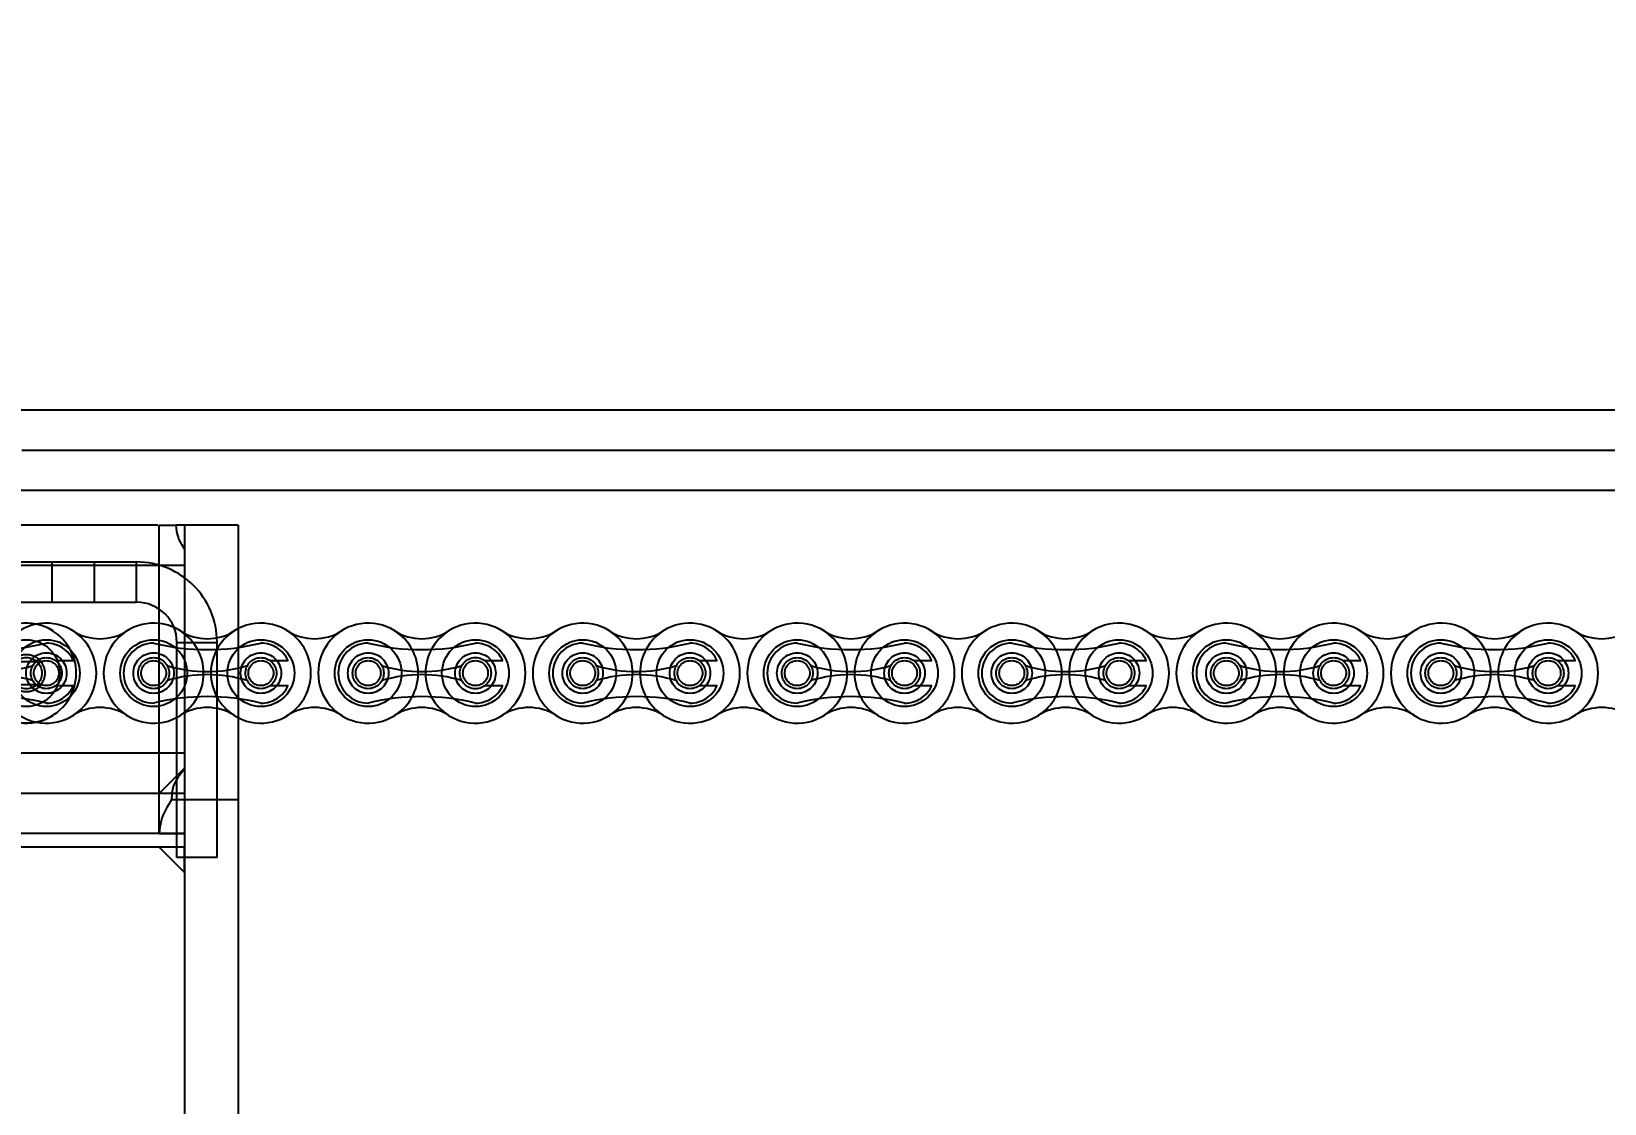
# Model space of a CAD drawing. Header units: metres. Extents: x 0 to 63075, y 0 to 44550.
# Drawn here: x 36525.3 to 36711.6, y 35184.2 to 35311.1 of the extents above; entities that cross this region are included whole.
import ezdxf

# ---------------------------------------------------------------- set-up
doc = ezdxf.new("R2010")
doc.units = ezdxf.units.M
doc.header["$LTSCALE"] = 75
doc.linetypes.add('DASHDOT', pattern=[25.4, 12.7, -6.35, 0, -6.35])
doc.linetypes.add('HIDDEN2', pattern=[4.7625, 3.175, -1.5875])
for name, color, linetype in [('SDM', 7, 'Continuous'), ('SFU', 3, 'DASHDOT'), ('SL4', 4, 'Continuous'), ('ST1', 7, 'HIDDEN2')]:
    doc.layers.add(name, color=color, linetype=linetype)
doc.styles.add('ROMANS', font='ROMANS.SHX')
doc.dimstyles.new('75___1-75', dxfattribs={"dimscale": 75, "dimtxt": 2.5, "dimasz": 2, "dimexe": 1.5, "dimexo": 1, "dimgap": 0.5, "dimtad": 1, "dimdec": 0, "dimzin": 12, "dimtxsty": 'ROMANS', "dimcen": 0, "dimclrd": 256, "dimclre": 256, "dimclrt": 3, "dimazin": 3, "dimtfac": 1, "dimtdec": 0, "dimtmove": 0, "dimatfit": 0, "dimfxl": 1, "dimlwd": -1, "dimlwe": -1, "dimarcsym": 0})

# ---------------------------------------------------------------- blocks, each defined once
blk = doc.blocks.new('*D29')
at = {"layer": 'Defpoints', "color": 0, "transparency": 16777216}
for p in [(36162.25, 35690.52), (36162.25, 35271.03), (39506.75, 35271.03)]:
    blk.add_point(p, dxfattribs=at)
at = {"layer": 'SDM', "transparency": 16777216}
for p, q in [((36162.25, 35346.03), (36162.25, 35803.02)), ((39506.75, 35346.03), (39506.75, 35803.02)), ((39356.75, 35690.52), (36312.25, 35690.52))]:
    blk.add_line(p, q, dxfattribs=at)
for points in [[(36312.25, 35715.52), (36312.25, 35665.52), (36162.25, 35690.52)], [(39356.75, 35715.52), (39356.75, 35665.52), (39506.75, 35690.52)]]:
    blk.add_solid(points, dxfattribs=at)
at = {"layer": 'SDM', "color": 3, "transparency": 16777216, "insert": (37834.5, 35821.77), "char_height": 187.5, "attachment_point": 5, "style": 'ROMANS'}
blk.add_mtext('3345', dxfattribs=at)
blk = doc.blocks.new('A$Cf5e9a517')
at = {"layer": 'SFU'}
for p, q in [((257.81, 1682.35), (365.53, 1682.35)), ((365.53, 1677.59), (365.53, 1682.35)), ((365.53, 1682.35), (370.53, 1682.35)), ((370.53, 1677.59), (370.53, 1682.35)), ((370.53, 1682.35), (375.53, 1682.35)), ((375.53, 1677.59), (375.53, 1682.35)), ((257.81, 1677.59), (365.53, 1677.59)), ((365.53, 1677.59), (370.53, 1677.59)), ((370.53, 1677.59), (375.53, 1677.59)), ((380.29, 1672.83), (385.05, 1672.83)), ((380.29, 1647.35), (380.29, 1672.83)), ((385.05, 1647.35), (385.05, 1672.83)), ((364.25, 1670.52), (364.07, 1670.73)), ((364.25, 1670.52), (360.69, 1670.52)), ((360.69, 1667.85), (364.25, 1667.85)), ((385.05, 1647.35), (380.29, 1647.35))]:
    blk.add_line(p, q, dxfattribs=at)
for radius in [3.96, 1.85]:
    blk.add_circle((362.47, 1669.19), radius, dxfattribs=at)
for centre, radius, start, end in [((375.53, 1672.83), 9.52, 0, 90), ((375.53, 1672.83), 4.76, 0, 90), ((362.47, 1669.19), 5.92, 57.5667, 302.4333), ((362.47, 1669.19), 5.9, 243.6408, 90), ((362.47, 1669.19), 2.22, 323.1301, 36.8699)]:
    blk.add_arc(centre, radius, start, end, dxfattribs=at)
for points in [[(360.69, 1670.52), (360.8, 1670.65), (361.02, 1670.91), (361.46, 1671.19), (361.95, 1671.37), (362.47, 1671.44), (362.99, 1671.37), (363.48, 1671.19), (363.92, 1670.91), (364.14, 1670.65), (364.25, 1670.52)], [(364.25, 1667.85), (364.14, 1667.73), (363.92, 1667.47), (363.48, 1667.19), (362.99, 1667.01), (362.47, 1666.94), (361.95, 1667.01), (361.46, 1667.19), (361.02, 1667.47), (360.8, 1667.73), (360.69, 1667.85)]]:
    blk.add_open_spline(points, degree=3, knots=[0, 0, 0, 0, 0.130043, 0.255982, 0.379107, 0.5, 0.620893, 0.744018, 0.869957, 1, 1, 1, 1], dxfattribs=at)
at = {"layer": 'SL4'}
for p, q in [((288.54, 1700.35), (1004.76, 1700.35)), ((1004.76, 1690.82), (300.39, 1690.82)), ((378.02, 1686.7), (304.71, 1686.7)), ((378.19, 1681.94), (378.19, 1686.7)), ((381.19, 1686.7), (380.16, 1686.7)), ((381.19, 1686.7), (381.19, 1683.88)), ((387.54, 1686.7), (381.19, 1686.7)), ((381.19, 1686.7), (381.19, 1654.2)), ((387.54, 1686.7), (387.54, 1654.2)), ((378.19, 1681.94), (309.22, 1681.94)), ((381.19, 1681.94), (378.19, 1681.94)), ((378.19, 1659.71), (378.19, 1681.94)), ((378.19, 1659.71), (326.19, 1659.71)), ((378.19, 1654.95), (378.19, 1659.71)), ((381.19, 1659.71), (378.19, 1659.71)), ((378.19, 1654.95), (381.19, 1657.95)), ((381.19, 1657.86), (381.19, 1654.2)), ((378.19, 1654.95), (327.73, 1654.95)), ((378.19, 1650.19), (378.19, 1654.95)), ((381.19, 1654.2), (379.66, 1654.2)), ((381.19, 1654.2), (381.19, 1650.19)), ((387.54, 1654.2), (381.19, 1654.2)), ((381.19, 1654.2), (381.19, 1542.5)), ((387.54, 1654.2), (387.54, 1542.5)), ((381.19, 1650.19), (330.02, 1650.19)), ((378.19, 1650.19), (381.19, 1650.19)), ((381.19, 1650.19), (381.19, 1648.6)), ((381.19, 1648.6), (330.74, 1648.6)), ((378.19, 1648.6), (381.19, 1645.6)), ((381.19, 1648.6), (378.19, 1648.6)), ((381.19, 1645.6), (381.19, 1648.6))]:
    blk.add_line(p, q, dxfattribs=at)
for points, knots in [([(378.19, 1686.7), (378.26, 1686.7), (378.39, 1686.7), (379.19, 1686.7), (379.84, 1686.7), (380.16, 1686.7)], [0, 0, 0, 0, 0.331384, 0.661532, 1, 1, 1, 1]), ([(380.16, 1686.7), (380.21, 1686.22), (380.32, 1685.24), (380.9, 1684.34), (381.19, 1683.88)], [0, 0, 0, 0, 0.485291, 1, 1, 1, 1]), ([(381.19, 1657.86), (380.65, 1657.18), (379.75, 1656.03), (379.68, 1654.73), (379.66, 1654.2)], [0, 0, 0, 0, 0.595978, 1, 1, 1, 1]), ([(379.66, 1654.2), (379.16, 1653.39), (378.39, 1652.14), (378.25, 1650.7), (378.19, 1650.19)], [0, 0, 0, 0, 0.648144, 1, 1, 1, 1])]:
    blk.add_open_spline(points, degree=3, knots=knots, dxfattribs=at)
at = {"layer": 'ST1'}
for p, q in [((4.76, 1695.59), (1004.76, 1695.59)), ((1004.76, 1690.82), (4.76, 1690.82)), ((381.19, 1681.94), (86.44, 1681.94)), ((381.19, 1681.94), (378.19, 1681.94)), ((365.94, 1670.67), (368.07, 1670.67)), ((391.34, 1670.67), (393.47, 1670.67)), ((416.74, 1670.67), (418.87, 1670.67)), ((442.14, 1670.67), (444.27, 1670.67)), ((467.54, 1670.67), (469.67, 1670.67)), ((492.94, 1670.67), (495.07, 1670.67)), ((518.34, 1670.67), (520.47, 1670.67)), ((543.74, 1670.67), (545.87, 1670.67)), ((365.94, 1667.71), (368.07, 1667.71)), ((391.34, 1667.71), (393.47, 1667.71)), ((416.74, 1667.71), (418.87, 1667.71)), ((442.14, 1667.71), (444.27, 1667.71)), ((467.54, 1667.71), (469.67, 1667.71)), ((492.94, 1667.71), (495.07, 1667.71)), ((518.34, 1667.71), (520.47, 1667.71)), ((543.74, 1667.71), (545.87, 1667.71)), ((381.19, 1659.71), (81.19, 1659.71)), ((381.19, 1659.71), (378.19, 1659.71)), ((381.19, 1654.95), (378.19, 1654.95)), ((378.19, 1650.19), (91.19, 1650.19))]:
    blk.add_line(p, q, dxfattribs=at)
for centre, radius in [((364.84, 1669.19), 3.96), ((377.54, 1669.19), 3.96), ((390.24, 1669.19), 3.96), ((402.94, 1669.19), 3.96), ((415.64, 1669.19), 3.96), ((428.34, 1669.19), 3.96), ((441.04, 1669.19), 3.96), ((453.74, 1669.19), 3.96), ((466.44, 1669.19), 3.96), ((479.14, 1669.19), 3.96), ((491.84, 1669.19), 3.96), ((504.54, 1669.19), 3.96), ((517.24, 1669.19), 3.96), ((529.94, 1669.19), 3.96), ((542.64, 1669.19), 3.96), ((364.84, 1669.19), 2.4), ((364.84, 1669.19), 1.84), ((364.84, 1669.19), 1.48), ((377.54, 1669.19), 2.4), ((377.54, 1669.19), 1.84), ((377.54, 1669.19), 1.48), ((390.24, 1669.19), 2.4), ((390.24, 1669.19), 1.84), ((390.24, 1669.19), 1.48), ((402.94, 1669.19), 2.4), ((402.94, 1669.19), 1.84), ((402.94, 1669.19), 1.48), ((415.64, 1669.19), 2.4), ((415.64, 1669.19), 1.85), ((415.64, 1669.19), 1.48), ((428.34, 1669.19), 2.4), ((428.34, 1669.19), 1.84), ((428.34, 1669.19), 1.48), ((441.04, 1669.19), 2.4), ((441.04, 1669.19), 1.84), ((441.04, 1669.19), 1.48), ((453.74, 1669.19), 2.4), ((453.74, 1669.19), 1.84), ((453.74, 1669.19), 1.48), ((466.44, 1669.19), 2.4), ((466.44, 1669.19), 1.84), ((466.44, 1669.19), 1.48), ((479.14, 1669.19), 2.4), ((479.14, 1669.19), 1.84), ((479.14, 1669.19), 1.48), ((491.84, 1669.19), 2.4), ((491.84, 1669.19), 1.84), ((491.84, 1669.19), 1.48), ((504.54, 1669.19), 2.4), ((504.54, 1669.19), 1.84), ((504.54, 1669.19), 1.48), ((517.24, 1669.19), 2.4), ((517.24, 1669.19), 1.84), ((517.24, 1669.19), 1.48), ((529.94, 1669.19), 2.4), ((529.94, 1669.19), 1.84), ((529.94, 1669.19), 1.48), ((542.64, 1669.19), 2.4), ((542.64, 1669.19), 1.84), ((542.64, 1669.19), 1.48)]:
    blk.add_circle(centre, radius, dxfattribs=at)
for centre, radius, start, end in [((364.84, 1669.19), 5.92, 237.5667, 122.4333), ((377.54, 1669.19), 5.92, 57.5667, 302.4333), ((390.24, 1669.19), 5.92, 237.5667, 122.4333), ((402.94, 1669.19), 5.92, 57.5667, 302.4333), ((415.64, 1669.19), 5.92, 237.5667, 122.4333), ((428.34, 1669.19), 5.92, 57.5667, 302.4333), ((441.04, 1669.19), 5.92, 237.5667, 122.4333), ((453.74, 1669.19), 5.92, 57.5667, 302.4333), ((466.44, 1669.19), 5.92, 237.5667, 122.4333), ((479.14, 1669.19), 5.92, 57.5667, 302.4333), ((491.84, 1669.19), 5.92, 237.5667, 122.4333), ((504.54, 1669.19), 5.92, 57.5667, 302.4333), ((517.24, 1669.19), 5.92, 237.5667, 122.4333), ((529.94, 1669.19), 5.92, 57.5667, 302.4333), ((542.64, 1669.19), 5.92, 237.5667, 122.4333), ((358.49, 1698.29), 26.32, 256.0401, 283.9599), ((364.84, 1669.19), 3.55, 24.5534, 90), ((371.19, 1679.18), 5.92, 237.5667, 302.4333), ((377.54, 1669.19), 3.55, 90, 270), ((383.89, 1698.29), 26.32, 256.0401, 283.9599), ((383.89, 1679.18), 5.92, 237.5667, 302.4333), ((377.54, 1669.19), 5.92, 302.4333, 57.5667), ((390.24, 1669.19), 5.92, 122.4333, 237.5667), ((390.24, 1669.19), 3.55, 24.5534, 90), ((396.59, 1679.18), 5.92, 237.5667, 302.4333), ((402.94, 1669.19), 3.55, 90, 270), ((409.29, 1698.29), 26.32, 256.0401, 283.9599), ((409.29, 1679.18), 5.92, 237.5667, 302.4333), ((402.94, 1669.19), 5.92, 302.4333, 57.5667), ((415.64, 1669.19), 5.92, 122.4333, 237.5667), ((415.64, 1669.19), 3.55, 24.5534, 90), ((421.99, 1679.18), 5.92, 237.5667, 302.4333), ((428.34, 1669.19), 3.55, 90, 270), ((434.69, 1698.29), 26.32, 256.0401, 283.9599), ((434.69, 1679.18), 5.92, 237.5667, 302.4333), ((428.34, 1669.19), 5.92, 302.4333, 57.5667), ((441.04, 1669.19), 5.92, 122.4333, 237.5667), ((441.04, 1669.19), 3.55, 24.5534, 90), ((447.39, 1679.18), 5.92, 237.5667, 302.4333), ((453.74, 1669.19), 3.55, 90, 270), ((460.09, 1698.29), 26.32, 256.0401, 283.9599), ((460.09, 1679.18), 5.92, 237.5667, 302.4333), ((453.74, 1669.19), 5.92, 302.4333, 57.5667), ((466.44, 1669.19), 5.92, 122.4333, 237.5667), ((466.44, 1669.19), 3.55, 24.5534, 90), ((472.79, 1679.18), 5.92, 237.5667, 302.4333), ((479.14, 1669.19), 3.55, 90, 270), ((485.49, 1698.29), 26.32, 256.0401, 283.9599), ((485.49, 1679.18), 5.92, 237.5667, 302.4333), ((479.14, 1669.19), 5.92, 302.4333, 57.5667), ((491.84, 1669.19), 5.92, 122.4333, 237.5667), ((491.84, 1669.19), 3.55, 24.5534, 90), ((498.19, 1679.18), 5.92, 237.5667, 302.4333), ((504.54, 1669.19), 3.55, 90, 270), ((510.89, 1698.29), 26.32, 256.0401, 283.9599), ((510.89, 1679.18), 5.92, 237.5667, 302.4333), ((504.54, 1669.19), 5.92, 302.4333, 57.5667), ((517.24, 1669.19), 5.92, 122.4333, 237.5667), ((517.24, 1669.19), 3.55, 24.5534, 90), ((523.59, 1679.18), 5.92, 237.5667, 302.4333), ((529.94, 1669.19), 3.55, 90, 270), ((536.29, 1698.29), 26.32, 256.0401, 283.9599), ((536.29, 1679.18), 5.92, 237.5667, 302.4333), ((529.94, 1669.19), 5.92, 302.4333, 57.5667), ((542.64, 1669.19), 5.92, 122.4333, 237.5667), ((542.64, 1669.19), 3.55, 24.5534, 90), ((548.99, 1679.18), 5.92, 237.5667, 302.4333), ((358.49, 1685.54), 16.17, 252.993, 287.007), ((358.49, 1652.84), 16.17, 72.993, 107.007), ((383.89, 1685.54), 16.17, 252.993, 287.007), ((383.89, 1652.84), 16.17, 72.993, 107.007), ((409.29, 1685.54), 16.17, 252.993, 287.007), ((409.29, 1652.84), 16.17, 72.993, 107.007), ((434.69, 1685.54), 16.17, 252.993, 287.007), ((434.69, 1652.84), 16.17, 72.993, 107.007), ((460.09, 1685.54), 16.17, 252.993, 287.007), ((460.09, 1652.84), 16.17, 72.993, 107.007), ((485.49, 1685.54), 16.17, 252.993, 287.007), ((485.49, 1652.84), 16.17, 72.993, 107.007), ((510.89, 1685.54), 16.17, 252.993, 287.007), ((510.89, 1652.84), 16.17, 72.993, 107.007), ((536.29, 1685.54), 16.17, 252.993, 287.007), ((536.29, 1652.84), 16.17, 72.993, 107.007), ((364.84, 1669.19), 3.55, 270, 335.4466), ((390.24, 1669.19), 3.55, 270, 335.4466), ((415.64, 1669.19), 3.55, 270, 335.4466), ((441.04, 1669.19), 3.55, 270, 335.4466), ((466.44, 1669.19), 3.55, 270, 335.4466), ((491.84, 1669.19), 3.55, 270, 335.4466), ((517.24, 1669.19), 3.55, 270, 335.4466), ((542.64, 1669.19), 3.55, 270, 335.4466), ((358.49, 1640.09), 26.32, 76.0401, 103.9599), ((371.19, 1659.2), 5.92, 57.5667, 122.4333), ((383.89, 1640.09), 26.32, 76.0401, 103.9599), ((383.89, 1659.2), 5.92, 57.5667, 122.4333), ((396.59, 1659.2), 5.92, 57.5667, 122.4333), ((409.29, 1640.09), 26.32, 76.0401, 103.9599), ((409.29, 1659.2), 5.92, 57.5667, 122.4333), ((421.99, 1659.2), 5.92, 57.5667, 122.4333), ((434.69, 1640.09), 26.32, 76.0401, 103.9599), ((434.69, 1659.2), 5.92, 57.5667, 122.4333), ((447.39, 1659.2), 5.92, 57.5667, 122.4333), ((460.09, 1640.09), 26.32, 76.0401, 103.9599), ((460.09, 1659.2), 5.92, 57.5667, 122.4333), ((472.79, 1659.2), 5.92, 57.5667, 122.4333), ((485.49, 1640.09), 26.32, 76.0401, 103.9599), ((485.49, 1659.2), 5.92, 57.5667, 122.4333), ((498.19, 1659.2), 5.92, 57.5667, 122.4333), ((510.89, 1640.09), 26.32, 76.0401, 103.9599), ((510.89, 1659.2), 5.92, 57.5667, 122.4333), ((523.59, 1659.2), 5.92, 57.5667, 122.4333), ((536.29, 1640.09), 26.32, 76.0401, 103.9599), ((536.29, 1659.2), 5.92, 57.5667, 122.4333), ((548.99, 1659.2), 5.92, 57.5667, 122.4333)]:
    blk.add_arc(centre, radius, start, end, dxfattribs=at)

msp = doc.modelspace()

# ---------------------------------------------------------------- block references
at = {"layer": 'SDM'}
msp.add_blockref('A$Cf5e9a517', (36162.25, 33565.92), dxfattribs=at)

# ---------------------------------------------------------------- dimensions: what is measured, and where the dimension line sits
dim = msp.add_linear_dim(base=(36162.252398, 35690.5150108), p1=(39506.752398, 35271.03167813), p2=(36162.252398, 35271.03472838), dimstyle='75___1-75', override={"dimtmove": 1}, dxfattribs=at)
dim.commit()
dim.dimension.update_dxf_attribs({"geometry": '*D29', "text_midpoint": (37834.502398, 35821.7650108)})

doc.saveas('drawing.dxf')
